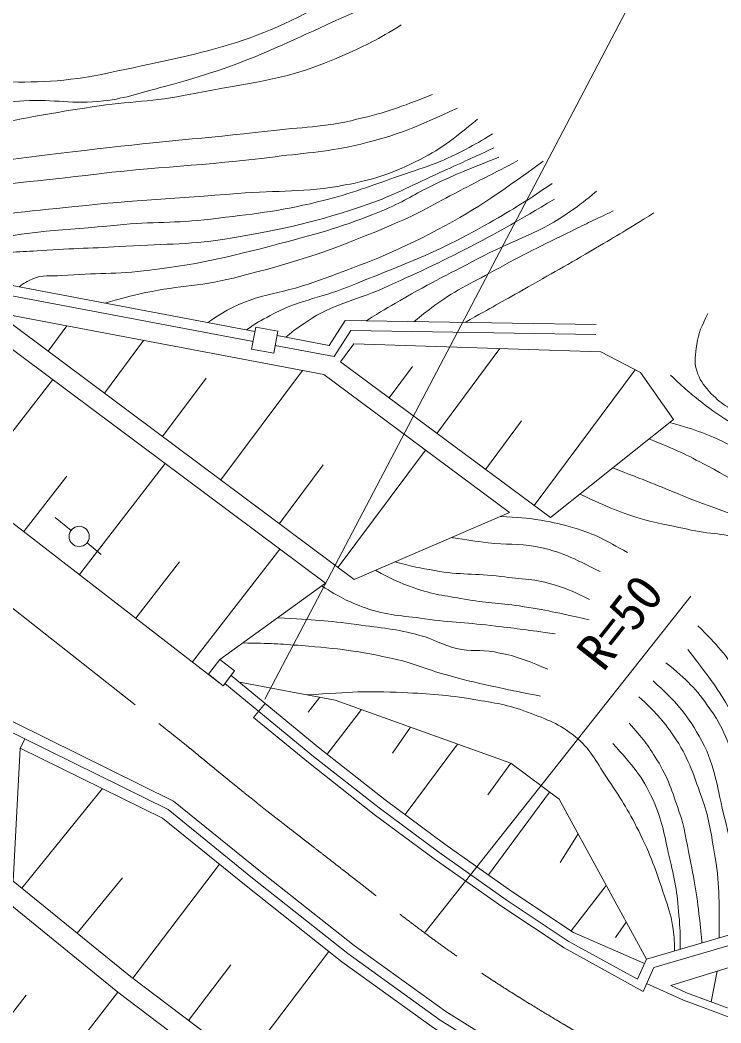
# Model space of a CAD drawing. Units: millimetres, scale not verified. Extents: x 40000 to 680000, y 20000 to 380000.
# Drawn here: x 200788 to 235484, y 271424 to 321093 of the extents above; entities that cross this region are included whole.
import ezdxf
from ezdxf.enums import TextEntityAlignment as Align

# ---------------------------------------------------------------- set-up
doc = ezdxf.new("R2010")
doc.units = ezdxf.units.MM
doc.header["$LTSCALE"] = 1000
doc.linetypes.add('CHAIN', pattern=[18.5, 12, -1.5, 3.5, -1.5])
for name, color, linetype, lineweight in [('M-BGD', 7, 'Continuous', 13), ('M-BMK', 2, 'CHAIN', 13), ('M-STR-HTXT', 7, 'Continuous', 13)]:
    doc.layers.add(name, color=color, linetype=linetype, lineweight=lineweight)
doc.styles.add('ＭＳ ゴシック', font='')
doc.styles.get('ＭＳ ゴシック').set_extended_font_data('MS Gothic')

msp = doc.modelspace()

# ---------------------------------------------------------------- linework, layer by layer
at = {"layer": 'M-BGD'}
for p, q in [((186769, 306745), (210838, 288125)), ((199622, 306604), (217335, 293393)), ((199622, 306604), (215818, 303539)), ((198413, 306258), (215911, 293208)), ((202179, 304697), (203109, 305944)), ((212252, 304796), (212457, 305888)), ((212457, 305888), (213553, 305682)), ((213553, 305682), (213348, 304591)), ((204963, 302620), (206906, 305226)), ((216645, 304171), (217303, 305055)), ((217303, 305055), (229532, 304658)), ((213348, 304591), (212252, 304796)), ((221426, 300623), (224541, 304820)), ((229532, 304658), (231494, 303640)), ((216645, 304171), (227042, 296455)), ((210729, 298320), (214770, 303738)), ((215818, 303539), (225020, 296710)), ((219057, 302381), (220214, 303940)), ((226239, 297051), (231231, 303777)), ((231494, 303640), (233130, 301314)), ((198225, 297882), (202403, 303283)), ((207846, 300470), (209997, 303353)), ((223832, 298837), (225618, 301243)), ((233130, 301314), (227042, 296455)), ((216534, 293990), (220863, 299795)), ((203722, 293630), (207975, 299127)), ((213632, 296155), (215796, 299057)), ((200973, 295756), (203100, 298505)), ((217335, 293393), (225020, 296710)), ((203317, 295820), (202531, 296457)), ((204102, 295201), (204806, 294630)), ((209318, 289301), (213647, 294896)), ((206520, 291465), (208684, 294263)), ((210674, 289420), (215911, 293208)), ((210109, 288689), (210674, 289420)), ((210674, 289420), (211404, 288856)), ((210838, 288125), (210109, 288689)), ((211404, 288856), (210838, 288125)), ((211652, 288293), (216389, 287410)), ((212919, 287248), (212347, 286553)), ((215626, 287552), (215055, 286822)), ((216389, 287410), (225076, 284284)), ((217693, 286941), (215993, 284729)), ((220111, 286071), (219223, 284787)), ((201019, 285486), (200798, 285037)), ((222438, 285233), (219846, 281740)), ((200798, 285037), (200439, 278452)), ((225076, 284284), (223946, 282723)), ((225076, 284284), (227474, 282503)), ((200870, 278102), (204875, 283027)), ((227005, 282852), (223976, 278760)), ((227474, 282503), (231792, 274585)), ((228411, 280786), (227522, 279377)), ((206372, 273635), (210653, 279283)), ((203619, 275866), (205855, 278616)), ((229805, 278230), (228077, 275981)), ((230797, 276410), (230272, 275650)), ((242515, 276241), (233000, 273272)), ((211888, 269454), (216069, 274970)), ((209130, 271544), (211220, 274303)), ((235003, 272461), (235295, 273988)), ((199171, 270327), (201094, 272796)), ((201399, 267509), (205631, 272942))]:
    msp.add_line(p, q, dxfattribs=at)
for points in [[(186049, 307277), (186866, 308057), (191992, 308375), (198058, 307471), (199428, 308123), (212416, 305672)], [(186457, 306976), (187079, 307570), (191970, 307873), (198135, 306954), (199496, 307601), (212324, 305181)], [(213512, 305465), (216096, 304978), (216888, 306221), (229302, 306011)], [(213420, 304974), (216336, 304423), (217159, 305717), (229294, 305512)], [(211234, 288637), (215629, 285016), (218863, 282468), (221813, 280285), (225139, 277939), (228188, 275907), (231694, 274364)], [(210928, 288241), (215315, 284627), (218559, 282070), (221520, 279880), (224856, 277527), (227928, 275479), (231349, 273585)], [(198699, 286629), (208115, 281988), (212291, 278596), (217020, 274856), (221588, 271566), (226651, 268402), (231027, 265931), (233066, 263562)], [(198966, 287055), (208387, 282411), (212604, 278986), (217321, 275255), (221867, 271982), (226907, 268832), (231349, 266324), (233368, 263977)], [(212347, 286553), (215064, 284315), (218316, 281752), (221286, 279555), (224630, 277197), (227719, 275137), (231626, 272975)], [(200798, 285037), (207844, 281564), (211979, 278206), (216718, 274457), (221309, 271151), (226396, 267972), (230444, 265686), (231845, 263603)], [(231349, 273585), (231792, 274585), (241386, 277387), (241437, 278201), (248314, 284198)], [(231626, 272975), (232155, 274170), (241864, 277005), (241923, 277961), (249039, 284166)], [(200439, 278452), (206251, 273727), (213908, 267923), (224036, 261381)], [(199738, 277733), (205633, 272940), (213333, 267104), (223217, 260720)], [(231806, 273381), (233623, 272546), (236067, 271641), (238243, 270844), (240483, 270171), (242680, 269590), (245377, 269057), (248690, 268617), (251791, 268553), (255647, 268668), (257797, 268781)], [(233000, 273272), (233776, 272916), (236205, 272017), (238369, 271224), (240591, 270556), (242770, 269980), (245443, 269452), (248720, 269017), (251789, 268953), (255630, 269068), (257742, 269179)]]:
    msp.add_lwpolyline(points, dxfattribs=at)
msp.add_circle((203716, 295519), 500, dxfattribs=at)
for points, knots in [([(182040, 315474), (183496, 316395), (184131, 316641), (185559, 317189), (188797, 318431), (190929, 317890), (194391, 318098), (198574, 318349), (201017, 317575), (205113, 318461), (209804, 319476), (212687, 319888), (216721, 322487), (217808, 323186), (218290, 323445), (219411, 324413)], [0, 0, 0, 0, 1, 1, 1, 2, 2, 2, 3, 3, 3, 4, 4, 4, 5, 5, 5, 5]), ([(183480, 312347), (184588, 313133), (184991, 313350), (186012, 313899), (188130, 315038), (189478, 315389), (191817, 315945), (195324, 316780), (197378, 316857), (200976, 317089), (202511, 317188), (203388, 316899), (204915, 317086), (206121, 317235), (206767, 317496), (207941, 317808), (211974, 318879), (213328, 319688), (217881, 321724)], [0, 0, 0, 0, 1, 1, 1, 2, 2, 2, 3, 3, 3, 4, 4, 4, 5, 5, 5, 6, 6, 6, 6]), ([(184142, 310910), (185178, 311664), (185573, 311868), (186541, 312394), (188846, 313645), (190393, 313782), (192917, 314494), (195323, 315172), (196715, 315386), (199167, 315872), (201185, 316272), (202319, 316479), (204352, 316793), (206247, 317086), (207343, 317029), (209221, 317417), (212243, 318041), (214073, 318085), (216875, 319380), (217990, 319895), (218446, 320090), (219655, 320852)], [0, 0, 0, 0, 1, 1, 1, 2, 2, 2, 3, 3, 3, 4, 4, 4, 5, 5, 5, 6, 6, 6, 7, 7, 7, 7]), ([(184729, 309636), (185862, 310467), (186330, 310688), (187416, 311256), (190433, 312835), (192501, 312842), (195848, 313473), (199243, 314114), (201177, 314297), (204608, 314709), (207892, 315104), (209745, 315209), (213031, 315595), (214766, 315799), (215766, 315770), (217465, 316177), (218963, 316535), (219523, 316741), (221209, 317412)], [0, 0, 0, 0, 1, 1, 1, 2, 2, 2, 3, 3, 3, 4, 4, 4, 5, 5, 5, 6, 6, 6, 6]), ([(185280, 308438), (186870, 309390), (187440, 309643), (188889, 310280), (191824, 311572), (193688, 311711), (196820, 312396), (199598, 313004), (201209, 313053), (204031, 313402), (207684, 313853), (209757, 313860), (213409, 314323), (215071, 314533), (216023, 314561), (217652, 314953), (219595, 315421), (220312, 315775), (222450, 316734)], [0, 0, 0, 0, 1, 1, 1, 2, 2, 2, 3, 3, 3, 4, 4, 4, 5, 5, 5, 6, 6, 6, 6]), ([(189832, 308241), (190615, 308827), (190929, 308986), (191673, 309392), (193617, 310452), (194926, 310617), (197101, 311029), (199576, 311497), (200991, 311589), (203496, 311855), (206633, 312189), (208402, 312249), (211546, 312500), (213629, 312667), (214825, 312538), (216877, 312924), (218268, 313186), (219047, 313435), (220318, 314055), (221644, 314702), (222128, 315111), (223434, 316188)], [0, 0, 0, 0, 1, 1, 1, 2, 2, 2, 3, 3, 3, 4, 4, 4, 5, 5, 5, 6, 6, 6, 7, 7, 7, 7]), ([(194154, 308053), (194633, 308536), (194857, 308690), (195362, 309024), (196474, 309762), (197304, 309810), (198609, 310090), (201293, 310668), (202855, 310668), (205588, 310939), (207396, 311118), (208427, 311016), (210231, 311235), (212305, 311488), (213481, 311598), (215513, 312083), (217051, 312451), (217878, 312791), (219372, 313307), (220749, 313783), (221553, 314000), (222837, 314688), (223368, 314973), (223567, 315074), (224170, 315464)], [0, 0, 0, 0, 1, 1, 1, 2, 2, 2, 3, 3, 3, 4, 4, 4, 5, 5, 5, 6, 6, 6, 7, 7, 7, 8, 8, 8, 8]), ([(196273, 307737), (196649, 308141), (196809, 308274), (197201, 308558), (197863, 309038), (198316, 309231), (199115, 309406), (200155, 309633), (200766, 309596), (201829, 309672), (203464, 309789), (204384, 309789), (206021, 309891), (208086, 310019), (209263, 309955), (211303, 310302), (213967, 310756), (215461, 311094), (218015, 311974), (219353, 312436), (220044, 312848), (221335, 313428), (222474, 313940), (222836, 314107), (224243, 314761)], [0, 0, 0, 0, 1, 1, 1, 2, 2, 2, 3, 3, 3, 4, 4, 4, 5, 5, 5, 6, 6, 6, 7, 7, 7, 8, 8, 8, 8]), ([(200742, 307875), (200998, 308080), (201122, 308146), (201393, 308267), (201914, 308501), (202277, 308391), (202846, 308437), (204548, 308574), (205514, 308493), (207208, 308703), (209923, 309040), (211421, 309430), (214065, 310133), (215992, 310645), (217072, 310965), (218912, 311732), (219853, 312125), (220317, 312480), (221238, 312919), (222482, 313513), (222922, 313677), (224485, 314301)], [0, 0, 0, 0, 1, 1, 1, 2, 2, 2, 3, 3, 3, 4, 4, 4, 5, 5, 5, 6, 6, 6, 7, 7, 7, 7]), ([(204985, 307074), (205781, 307306), (206012, 307356), (206675, 307516), (208476, 307951), (209554, 307863), (211352, 308316), (214608, 309136), (216410, 309748), (219493, 311078), (220791, 311638), (221459, 312078), (222716, 312726), (223777, 313272), (224110, 313445), (225430, 314131)], [0, 0, 0, 0, 1, 1, 1, 2, 2, 2, 3, 3, 3, 4, 4, 4, 5, 5, 5, 5]), ([(210092, 306111), (210370, 306331), (210485, 306385), (210746, 306547), (212368, 307554), (213581, 307465), (215374, 308122), (217628, 308948), (218910, 309395), (221044, 310496), (223370, 311697), (224174, 312296), (226690, 314107)], [0, 0, 0, 0, 1, 1, 1, 2, 2, 2, 3, 3, 3, 4, 4, 4, 4]), ([(211991, 305752), (212509, 306109), (212694, 306200), (213161, 306458), (214558, 307229), (215516, 307269), (216995, 307869), (219686, 308960), (221252, 309482), (223777, 310917), (225119, 311680), (225607, 311960), (227137, 313001)], [0, 0, 0, 0, 1, 1, 1, 2, 2, 2, 3, 3, 3, 4, 4, 4, 4]), ([(217937, 306204), (218728, 306696), (218947, 306821), (219601, 307204), (221182, 308129), (222114, 308566), (223736, 309417), (225408, 310293), (226502, 310523), (228037, 311622), (228553, 311991), (228758, 312123), (229322, 312615)], [0, 0, 0, 0, 1, 1, 1, 2, 2, 2, 3, 3, 3, 4, 4, 4, 4]), ([(213946, 305383), (214396, 305775), (214573, 305881), (214997, 306170), (216317, 307067), (217290, 307144), (218745, 307801), (220478, 308584), (221453, 309020), (223139, 309901), (224771, 310755), (225310, 311074), (227242, 312228)], [0, 0, 0, 0, 1, 1, 1, 2, 2, 2, 3, 3, 3, 4, 4, 4, 4]), ([(220303, 306164), (220696, 306501), (220826, 306590), (221172, 306849), (222293, 307689), (223026, 308007), (224254, 308682), (225726, 309491), (226574, 309904), (228082, 310644), (228884, 311038), (229142, 311165), (230142, 311638)], [0, 0, 0, 0, 1, 1, 1, 2, 2, 2, 3, 3, 3, 4, 4, 4, 4]), ([(222815, 306121), (224215, 306902), (224570, 307101), (225691, 307737), (227096, 308532), (227886, 308971), (229276, 309792), (230411, 310463), (230773, 310682), (232165, 311537)], [0, 0, 0, 0, 1, 1, 1, 2, 2, 2, 3, 3, 3, 3]), ([(234834, 306552), (234522, 305909), (234378, 305652), (234289, 305026), (234216, 304520), (234139, 304206), (234289, 303717), (234424, 303272), (234596, 303046), (234906, 302699), (235456, 302086), (235905, 301882), (236615, 301464), (237628, 300867), (238311, 300762), (239377, 300264), (240384, 299794), (240966, 299560), (241921, 298992), (242595, 298591), (242981, 298360), (243557, 297829), (244291, 297152), (244639, 296697), (245193, 295866), (245928, 294762), (246173, 294042), (246755, 292849), (247195, 291949), (247381, 291416), (247834, 290523), (248069, 290059), (248147, 289905), (248453, 289343)], [0, 0, 0, 0, 1, 1, 1, 2, 2, 2, 3, 3, 3, 4, 4, 4, 5, 5, 5, 6, 6, 6, 7, 7, 7, 8, 8, 8, 9, 9, 9, 10, 10, 10, 11, 11, 11, 11]), ([(232984, 303507), (233712, 302818), (233942, 302619), (234599, 302102), (235509, 301387), (236099, 301098), (237071, 300470), (238190, 299747), (238882, 299441), (239963, 298661), (241468, 297574), (242287, 296906), (243565, 295559), (244206, 294883), (244477, 294415), (244922, 293596), (245570, 292403), (245610, 291592), (245994, 290289), (246279, 289322), (246338, 288752), (246648, 287793), (246913, 286977), (247071, 286511), (247503, 285770), (247790, 285275), (247913, 285089), (248324, 284556)], [0, 0, 0, 0, 1, 1, 1, 2, 2, 2, 3, 3, 3, 4, 4, 4, 5, 5, 5, 6, 6, 6, 7, 7, 7, 8, 8, 8, 9, 9, 9, 9]), ([(232942, 301164), (234329, 300769), (234815, 300594), (235934, 300040), (237418, 299305), (238095, 298615), (239391, 297585), (240390, 296790), (240942, 296311), (241750, 295323), (243390, 293317), (243789, 291809), (244714, 289388), (245069, 288460), (244925, 287841), (245247, 286901), (245616, 285823), (245806, 285205), (246328, 284193), (246567, 283731), (246651, 283563), (246977, 283032)], [0, 0, 0, 0, 1, 1, 1, 2, 2, 2, 3, 3, 3, 4, 4, 4, 5, 5, 5, 6, 6, 6, 7, 7, 7, 7]), ([(231920, 300348), (233297, 299800), (233723, 299597), (234825, 299007), (236463, 298129), (237379, 297572), (238750, 296317), (239944, 295225), (240441, 294422), (241294, 293046), (242095, 291757), (242410, 290956), (243039, 289575), (243604, 288335), (243864, 287615), (244347, 286340), (244979, 284674), (245152, 284104), (245821, 282024)], [0, 0, 0, 0, 1, 1, 1, 2, 2, 2, 3, 3, 3, 4, 4, 4, 5, 5, 5, 6, 6, 6, 6]), ([(230120, 298912), (231827, 298259), (232280, 298079), (233649, 297508), (235386, 296783), (236491, 296602), (238047, 295545), (239336, 294670), (239894, 293911), (240737, 292601), (241776, 290987), (241897, 289837), (242518, 288021), (243089, 286351), (243273, 285372), (243827, 283696), (244166, 282666), (244279, 282330), (244728, 281071)], [0, 0, 0, 0, 1, 1, 1, 2, 2, 2, 3, 3, 3, 4, 4, 4, 5, 5, 5, 6, 6, 6, 6]), ([(228492, 297612), (229963, 296949), (230418, 296711), (231723, 296345), (232605, 296097), (233120, 296043), (234013, 295836), (235123, 295579), (235878, 295743), (236848, 295145), (237831, 294540), (238290, 294017), (238956, 293073), (239875, 291771), (240072, 290851), (240737, 289402), (241499, 287744), (242069, 286862), (242591, 285114), (242904, 284065), (242924, 283437), (243063, 282351), (243189, 281367), (243215, 281028), (243296, 279821)], [0, 0, 0, 0, 1, 1, 1, 2, 2, 2, 3, 3, 3, 4, 4, 4, 5, 5, 5, 6, 6, 6, 7, 7, 7, 8, 8, 8, 8]), ([(224549, 296506), (225498, 296461), (225791, 296454), (226574, 296320), (227235, 296208), (227604, 296127), (228246, 295933), (229324, 295607), (229703, 295354), (230863, 294721)], [0, 0, 0, 0, 1, 1, 1, 2, 2, 2, 3, 3, 3, 3]), ([(222139, 295466), (223006, 295325), (223244, 295290), (223957, 295206), (224872, 295097), (225402, 295182), (226307, 295012), (227624, 294765), (228129, 294457), (229506, 293776)], [0, 0, 0, 0, 1, 1, 1, 2, 2, 2, 3, 3, 3, 3]), ([(219343, 294259), (220258, 294018), (220539, 293962), (221316, 293825), (222579, 293601), (223314, 293692), (224587, 293534), (225652, 293402), (226280, 293430), (227301, 293098), (227974, 292878), (228240, 292770), (228973, 292395)], [0, 0, 0, 0, 1, 1, 1, 2, 2, 2, 3, 3, 3, 4, 4, 4, 4]), ([(218377, 293842), (219226, 293386), (219517, 293245), (220292, 292971), (221234, 292637), (221805, 292591), (222788, 292413), (223839, 292223), (224446, 292236), (225502, 292074), (226865, 291865), (227321, 291756), (228967, 291395)], [0, 0, 0, 0, 1, 1, 1, 2, 2, 2, 3, 3, 3, 4, 4, 4, 4]), ([(215716, 293067), (216644, 292493), (216998, 292299), (217893, 291977), (218988, 291583), (219673, 291608), (220825, 291444), (222191, 291249), (222969, 291245), (224339, 291080), (225486, 290943), (225856, 290893), (227271, 290693)], [0, 0, 0, 0, 1, 1, 1, 2, 2, 2, 3, 3, 3, 4, 4, 4, 4]), ([(213543, 291495), (215407, 291381), (215936, 291360), (217457, 291153), (218684, 290986), (219387, 290943), (220583, 290620), (221311, 290423), (221664, 290131), (222400, 289966), (223114, 289805), (223544, 289919), (224266, 289796), (225334, 289614), (225732, 289418), (226907, 288948)], [0, 0, 0, 0, 1, 1, 1, 2, 2, 2, 3, 3, 3, 4, 4, 4, 5, 5, 5, 5]), ([(234334, 291098), (235343, 290102), (235711, 289690), (236370, 288627), (237193, 287298), (237259, 286355), (237787, 284883), (238384, 283218), (238747, 282293), (239241, 280594), (239642, 279213), (239762, 278736), (240157, 277028)], [0, 0, 0, 0, 1, 1, 1, 2, 2, 2, 3, 3, 3, 4, 4, 4, 4]), ([(211812, 290243), (213200, 290224), (213601, 290200), (214743, 290111), (216535, 289971), (217543, 289842), (219298, 289457), (220334, 289230), (220871, 288943), (221891, 288657), (222736, 288421), (223217, 288318), (224072, 288124), (225033, 287906), (225350, 287847), (226544, 287615)], [0, 0, 0, 0, 1, 1, 1, 2, 2, 2, 3, 3, 3, 4, 4, 4, 5, 5, 5, 5]), ([(233849, 289920), (235122, 288231), (235608, 287665), (236370, 286019), (236931, 284804), (237120, 284069), (237533, 282796), (238054, 281186), (238300, 280265), (238623, 278604), (238769, 277854), (238822, 277596), (238956, 276677)], [0, 0, 0, 0, 1, 1, 1, 2, 2, 2, 3, 3, 3, 4, 4, 4, 4]), ([(232759, 289266), (233823, 288393), (234228, 287993), (234940, 286988), (235895, 285640), (236043, 284646), (236515, 283062), (237138, 280969), (237044, 279695), (237387, 277538), (237466, 277046), (237490, 276892), (237588, 276278)], [0, 0, 0, 0, 1, 1, 1, 2, 2, 2, 3, 3, 3, 4, 4, 4, 4]), ([(232129, 288369), (233259, 287306), (233716, 286838), (234407, 285631), (235191, 284262), (235238, 283309), (235618, 281778), (235963, 280393), (236128, 279606), (236321, 278192), (236439, 277330), (236476, 277032), (236562, 275978)], [0, 0, 0, 0, 1, 1, 1, 2, 2, 2, 3, 3, 3, 4, 4, 4, 4]), ([(214999, 287669), (217220, 287810), (217888, 287878), (219737, 287786), (221114, 287717), (221892, 287681), (223250, 287446), (224305, 287264), (224917, 287198), (225916, 286816), (226881, 286447), (227465, 286257), (228266, 285605), (229035, 284978), (229259, 284414), (229817, 283594), (230499, 282591), (230864, 282012), (231412, 280930), (232025, 279720), (232258, 278986), (232688, 277699), (232875, 277140), (232998, 276827), (233092, 276245), (233171, 275761), (233181, 275571), (233191, 274994)], [0, 0, 0, 0, 1, 1, 1, 2, 2, 2, 3, 3, 3, 4, 4, 4, 5, 5, 5, 6, 6, 6, 7, 7, 7, 8, 8, 8, 9, 9, 9, 9]), ([(231420, 287582), (232266, 286792), (232564, 286475), (233141, 285643), (233882, 284575), (234079, 283837), (234522, 282614), (234893, 281591), (234968, 280973), (235152, 279900), (235433, 278257), (235391, 277614), (235398, 275638)], [0, 0, 0, 0, 1, 1, 1, 2, 2, 2, 3, 3, 3, 4, 4, 4, 4]), ([(230936, 286273), (231623, 285501), (231853, 285217), (232317, 284456), (232879, 283532), (233056, 282934), (233407, 281911), (233710, 281030), (233754, 280499), (233940, 279585), (234213, 278243), (234336, 277483), (234473, 276120), (234502, 275834), (234515, 275739), (234541, 275388)], [0, 0, 0, 0, 1, 1, 1, 2, 2, 2, 3, 3, 3, 4, 4, 4, 5, 5, 5, 5]), ([(230124, 285268), (231133, 284135), (231568, 283692), (232123, 282469), (232592, 281433), (232660, 280776), (232923, 279670), (233190, 278545), (233319, 277903), (233407, 276750), (233457, 276097), (233473, 275861), (233471, 275075)], [0, 0, 0, 0, 1, 1, 1, 2, 2, 2, 3, 3, 3, 4, 4, 4, 4])]:
    msp.add_open_spline(points, degree=3, knots=knots, dxfattribs=at)
at = {"layer": 'M-BMK'}
msp.add_line((182533, 306062), (209009, 285181), dxfattribs=at)
msp.add_open_spline([(209009, 285181), (212021, 282691), (212854, 282040), (215370, 280093), (219599, 276819), (221902, 274854), (226480, 272090), (231067, 269321), (233793, 267707), (239020, 266529), (245645, 265036), (249603, 264284), (256346, 265086), (259781, 265495), (261219, 265698), (265032, 266816)], degree=3, knots=[0, 0, 0, 0, 1, 1, 1, 2, 2, 2, 3, 3, 3, 4, 4, 4, 5, 5, 5, 5], dxfattribs=at)
at = {"layer": 'M-STR-HTXT'}
for p, q in [((212908, 287465), (234209, 328077)), ((220850, 275919), (234000, 292564))]:
    msp.add_line(p, q, dxfattribs=at)

# ---------------------------------------------------------------- texts
at = {"layer": 'M-STR-HTXT', "style": 'ＭＳ ゴシック'}
msp.add_text('R=50', height=1833, rotation=51.691, dxfattribs=at).set_placement((231631, 290372), align=Align.BOTTOM_CENTER)

doc.saveas('drawing.dxf')
